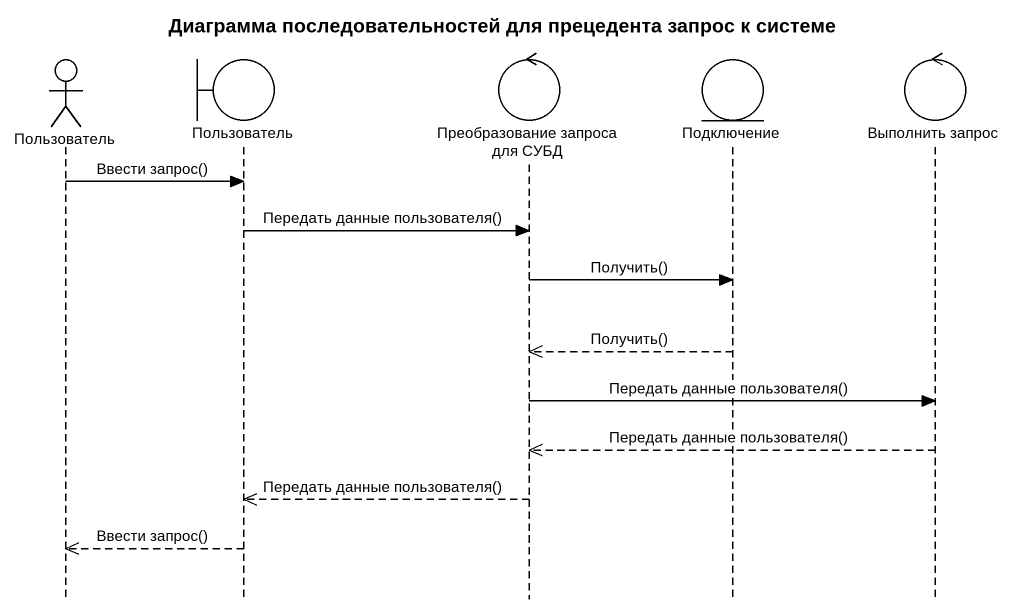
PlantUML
@startuml
title Диаграмма последовательностей для прецедента запрос к системе
hide footbox
actor Пользователь
boundary "Пользователь" as Пользователь_2
control "Преобразование запроса для СУБД" as Преобразование_запроса_для
entity Подключение
control "Выполнить запрос" as Выполнить_запрос

Пользователь -> Пользователь_2 : Ввести запрос()
Пользователь_2 -> Преобразование_запроса_для : Передать данные пользователя()
Преобразование_запроса_для -> Подключение : Получить()
Подключение -->> Преобразование_запроса_для : Получить()
Преобразование_запроса_для -> Выполнить_запрос : Передать данные пользователя()
Выполнить_запрос -->> Преобразование_запроса_для : Передать данные пользователя()
Преобразование_запроса_для -->> Пользователь_2 : Передать данные пользователя()
Пользователь_2 -->> Пользователь : Ввести запрос()
@enduml
